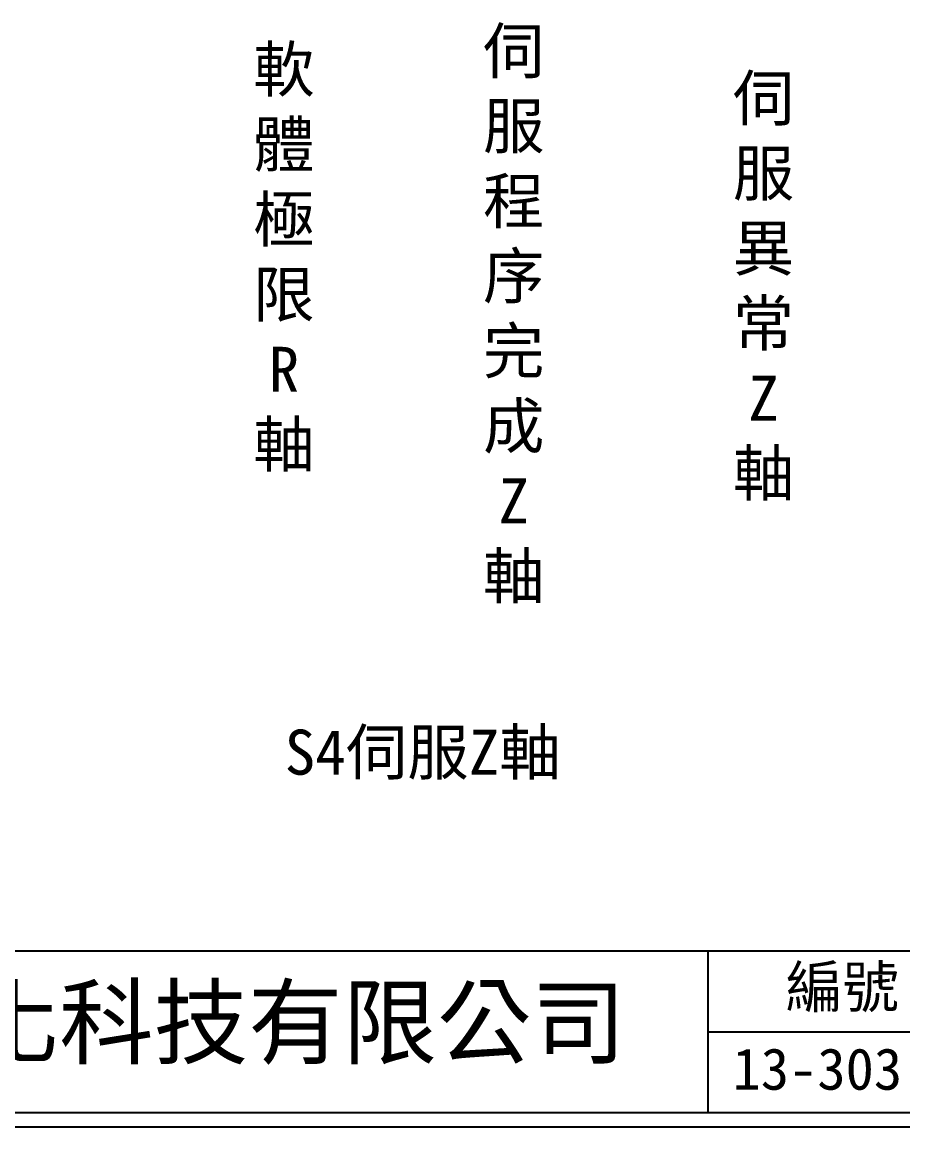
# Model space of a CAD drawing. Extents: x 627 to 914, y 3 to 207.
# Drawn here: x 703.5 to 779.8, y 3 to 98.8 of the extents above; entities that cross this region are included whole.
import ezdxf

# ---------------------------------------------------------------- set-up
doc = ezdxf.new("R2010")
doc.units = 0
doc.layers.add('圖框層', color=7, linetype='CONTINUOUS')
doc.layers.add('標尺寸層', color=3, linetype='CONTINUOUS')
doc.styles.add('CNS', font='romanc.shx', dxfattribs={"bigfont": 'chineset.shx'})
doc.styles.add('STSL', font='KAIU.TTF')

msp = doc.modelspace()

# ---------------------------------------------------------------- linework, layer by layer
at = {"layer": '圖框層', "color": 7}
for p, q in [((628.447, 18.25), (912.947, 18.25)), ((762.947, 4.25), (762.947, 18.25)), ((762.947, 11.25), (912.947, 11.25)), ((628.447, 4.25), (912.947, 4.25)), ((627.197, 3), (914.197, 3))]:
    msp.add_line(p, q, dxfattribs=at)

# ---------------------------------------------------------------- texts
at = {"layer": '圖框層', "color": 4, "style": 'STSL'}
for s, height, p in [('編號', 3.6, (769.662, 13.337)), ('泓陞自動化科技有限公司', 6, (665.8, 9.076)), ('13-303', 3.6, (765.06, 6.224))]:
    msp.add_text(s, height=height, dxfattribs=at).set_placement(p)
at = {"layer": '標尺寸層', "color": 7, "char_height": 3.9, "attachment_point": 5, "style": 'CNS'}
for s, insert, width in [('{\\fDFKai-SB|b0|i0|c136|p65;伺服程序完成\\PZ\\P軸}', (746.102, 73.305), 8.6627), ('{\\fDFKai-SB|b0|i0|c136|p65;軟體極限\\PR\\P軸}', (726.188, 78.209), 8.6627), ('{\\fDFKai-SB|b0|i0|c136|p65;伺服異常\\PZ\\P軸}', (767.744, 75.706), 8.6627), ('{\\fDFKai-SB|b0|i0|c136|p65;S4伺服Z軸}', (738.217, 35.27), 27.75824)]:
    msp.add_mtext(s, dxfattribs=dict(at, insert=insert, width=width))

doc.saveas('drawing.dxf')
